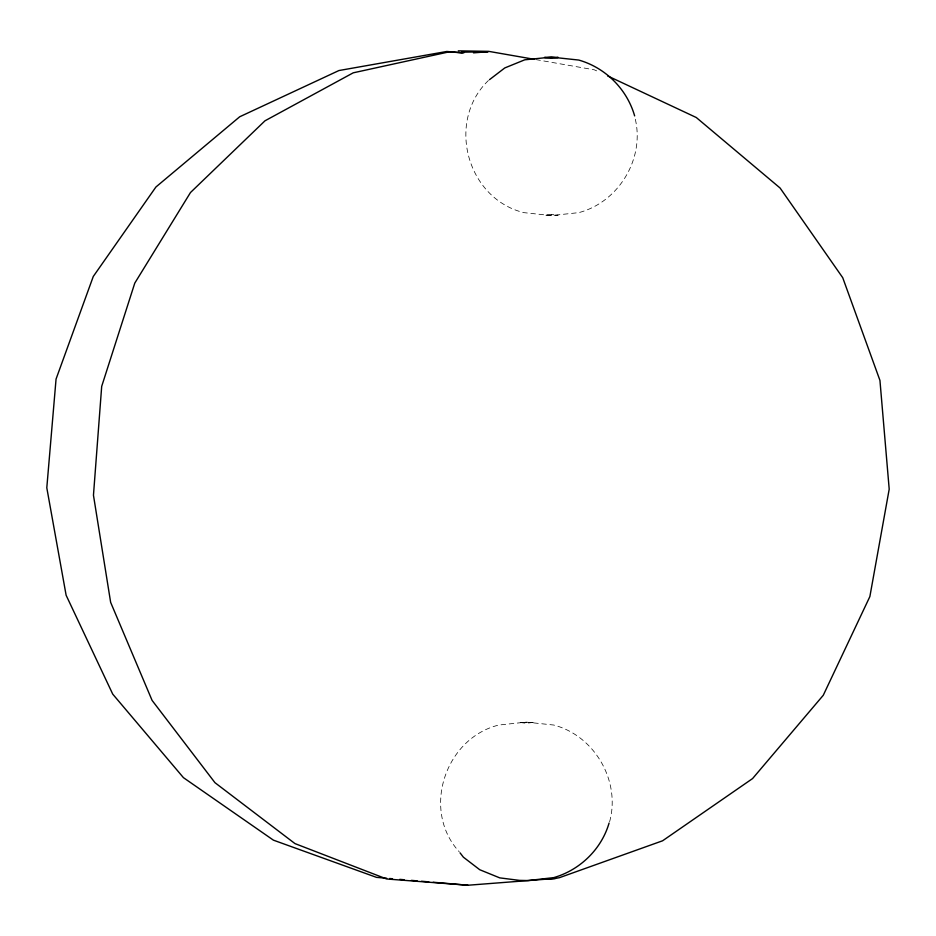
<?xml version="1.0" encoding="UTF-8"?>
<svg xmlns="http://www.w3.org/2000/svg" width="936" height="936" viewBox="0 0 936 936"><rect width="100%" height="100%" fill="white"/><g stroke="black" fill="none" stroke-linecap="round" stroke-linejoin="round"><path stroke-width="0.7" stroke-dasharray="4.68 3.51" d="M609.605 821.773C620.814 780.998 594.629 735.719 553.726 725.037L526.266 722.112L498.806 725.037C444.892 738.293 421.258 810.436 459.19 851.725M488.416 80.496C445.934 121.352 466.643 198.502 523.844 212.636L551.304 215.572L578.764 212.636C619.082 202.071 645.536 157.681 634.83 117.269M535.743 59.565L594.208 69.79L599.707 72.201M551.304 214.402L544.541 215.268L558.067 215.268L551.304 214.402M533.029 722.417L526.266 723.271L519.503 722.417L533.029 722.417"/><path stroke-width="1.4" d="M609.079 823.048C601.427 849.326 579.922 870.059 553.726 877.629L528.079 880.554L519.503 880.378L499.742 877.874L479.747 869.731L463.378 857.177L460.032 852.825M489.505 79.654L504.785 67.942L524.78 59.81L551.304 57.119L578.764 60.056C605.51 67.696 626.991 89.154 634.643 115.9M462.22 52.849L449.198 51.843L353.235 72.821L264.993 120.802L190.488 192.524L134.784 283.105L101.696 386.357L93.46 495.249L110.647 602.363L152.088 700.397L214.964 782.683L294.969 843.593L386.662 878.986L468 885.234L555.247 878.483L559.471 877.664L662.594 840.785L752.567 778.577L823.27 695.272L869.872 596.571L889.2 489.177L879.945 380.414L842.728 277.7L780.086 188.019L696.29 117.515L607.639 75.921M473.487 52.861L488.171 51.726L461.577 52.205M545.091 879.243L555.247 878.483M458.277 50.848L488.674 51.351L534.316 59.319M463.776 52.931L446.858 51.468L338.937 70.539L239.71 116.766L155.914 187.013L93.272 276.483L56.055 379.08L46.8 487.808L66.128 595.261L112.729 694.126L183.433 777.652L273.406 840.154L376.529 877.371L386.697 878.237M389.598 878.495L392.5 878.74M399.766 879.36L404.118 879.735M411.384 880.366L417.187 880.858M421.539 881.232L428.805 881.864M433.157 882.238L468 885.234M558.067 57.424L551.304 58.289L544.541 57.424L558.067 57.424"/></g></svg>
